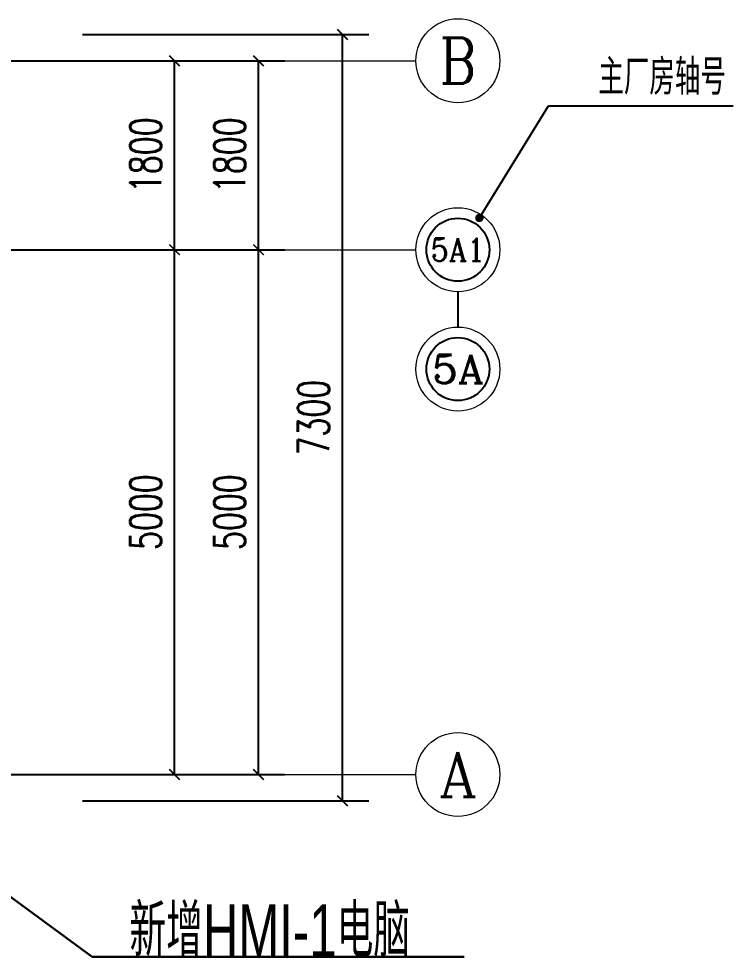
# Model space of a CAD drawing. Header units: millimetres. Extents: x -705761 to 1364679, y -410401 to 446404.
# Drawn here: x -523731 to -516923, y -196407 to -187466 of the extents above; entities that cross this region are included whole.
import ezdxf
from ezdxf.enums import TextEntityAlignment as Align

# ---------------------------------------------------------------- set-up
doc = ezdxf.new("R2010")
doc.units = ezdxf.units.MM
doc.layers.get('DEFPOINTS').update_dxf_attribs({"lineweight": 13})
for name, color, linetype, lineweight in [('AXIS', 3, 'Continuous', 13), ('AXIS_TEXT', 7, 'Continuous', 13), ('PUB_TEXT', 7, 'Continuous', 13), ('图框', 7, 'Continuous', 13)]:
    doc.layers.add(name, color=color, linetype=linetype, lineweight=lineweight)
doc.layers.add('DIM_LEAD', color=3, linetype='Continuous')
doc.styles.add('_TCH_AXIS', font='complex.shx', dxfattribs={"bigfont": 'gbcbig.shx'})
doc.styles.add('_TCH_DIM', font='simplex.shx', dxfattribs={"bigfont": 'gbcbig.shx'})
doc.styles.add('_TCH_DIM_T3', font='simplex.shx', dxfattribs={"width": 0.705882, "bigfont": 'gbcbig.shx'})
doc.styles.add('COMPLEX', font='ROS.shx', dxfattribs={"width": 0.7, "bigfont": 'HzTXT.shx'})
doc.styles.add('首钢设计院H5', font='ROS.shx', dxfattribs={"width": 0.7, "height": 5, "bigfont": 'HzTXT.shx'})
doc.dimstyles.new('_TCH_ARCH&&100', dxfattribs={"dimtxt": 297.5, "dimasz": 100, "dimexe": 250, "dimexo": 300, "dimgap": 100, "dimtad": 1, "dimdec": 0, "dimzin": 0, "dimdsep": 46, "dimtxsty": '_TCH_DIM_T3', "dimblk": 'ARCHTICK', "dimcen": 0.09, "dimclrt": 7, "dimazin": 2, "dimtfac": 1, "dimtdec": 0, "dimtix": 1, "dimtmove": 2, "dimatfit": 3, "dimfxl": 1, "dimtolj": 1, "dimtzin": 0, "dimarcsym": 0})

# ---------------------------------------------------------------- blocks, each defined once
blk = doc.blocks.new('_ARCHTICK')
at = {"color": 0, "linetype": 'ByBlock', "const_width": 0.15}
blk.add_lwpolyline([(-0.5, -0.5), (0.5, 0.5)], dxfattribs=at)
blk = doc.blocks.new('*D537')
at = {"layer": 'AXIS', "color": 0, "lineweight": -2, "transparency": 16777216}
for p, q in [((46779.4, 12775), (48670.6, 12775)), ((48420.6, 7775), (48420.6, 12775)), ((46779.4, 7775), (48670.6, 7775))]:
    blk.add_line(p, q, dxfattribs=at)
at = {"layer": 'DEFPOINTS', "color": 0, "transparency": 16777216}
for p in [(46479.4, 12775), (48420.6, 12775), (46479.4, 7775)]:
    blk.add_point(p, dxfattribs=at)
at = {"layer": 'AXIS', "color": 0, "lineweight": -2, "transparency": 16777216, "xscale": 100, "yscale": 100, "zscale": 100}
for p, rotation in [((48420.6, 12775), 90), ((48420.6, 7775), 270)]:
    blk.add_blockref('_ARCHTICK', p, dxfattribs=dict(at, rotation=rotation))
at = {"layer": 'AXIS', "color": 7, "transparency": 16777216, "insert": (48145.6, 10275), "char_height": 297.5, "attachment_point": 5, "rotation": 90, "style": '_TCH_DIM_T3'}
blk.add_mtext('\\A1;5000', dxfattribs=at)
blk = doc.blocks.new('*D538')
at = {"layer": 'AXIS', "color": 0, "lineweight": -2, "transparency": 16777216}
for p, q in [((46779.4, 14575), (48670.6, 14575)), ((48420.6, 12775), (48420.6, 14575)), ((46779.4, 12775), (48670.6, 12775))]:
    blk.add_line(p, q, dxfattribs=at)
at = {"layer": 'DEFPOINTS', "color": 0, "transparency": 16777216}
for p in [(46479.4, 14575), (48420.6, 14575), (46479.4, 12775)]:
    blk.add_point(p, dxfattribs=at)
at = {"layer": 'AXIS', "color": 0, "lineweight": -2, "transparency": 16777216, "xscale": 100, "yscale": 100, "zscale": 100}
for p, rotation in [((48420.6, 14575), 90), ((48420.6, 12775), 270)]:
    blk.add_blockref('_ARCHTICK', p, dxfattribs=dict(at, rotation=rotation))
at = {"layer": 'AXIS', "color": 7, "transparency": 16777216, "insert": (48145.6, 13675), "char_height": 297.5, "attachment_point": 5, "rotation": 90, "style": '_TCH_DIM_T3'}
blk.add_mtext('\\A1;1800', dxfattribs=at)
blk = doc.blocks.new('*D578')
at = {"layer": 'AXIS', "color": 0, "lineweight": -2, "transparency": 16777216}
for p, q in [((47579.4, 12775), (49470.6, 12775)), ((49220.6, 7775), (49220.6, 12775)), ((47579.4, 7775), (49470.6, 7775))]:
    blk.add_line(p, q, dxfattribs=at)
at = {"layer": 'DEFPOINTS', "color": 0, "transparency": 16777216}
for p in [(47279.4, 12775), (49220.6, 12775), (47279.4, 7775)]:
    blk.add_point(p, dxfattribs=at)
at = {"layer": 'AXIS', "color": 0, "lineweight": -2, "transparency": 16777216, "xscale": 100, "yscale": 100, "zscale": 100}
for p, rotation in [((49220.6, 12775), 90), ((49220.6, 7775), 270)]:
    blk.add_blockref('_ARCHTICK', p, dxfattribs=dict(at, rotation=rotation))
at = {"layer": 'AXIS', "color": 7, "transparency": 16777216, "insert": (48945.6, 10275), "char_height": 297.5, "attachment_point": 5, "rotation": 90, "style": '_TCH_DIM_T3'}
blk.add_mtext('\\A1;5000', dxfattribs=at)
blk = doc.blocks.new('*D579')
at = {"layer": 'AXIS', "color": 0, "lineweight": -2, "transparency": 16777216}
for p, q in [((47579.4, 14575), (49470.6, 14575)), ((49220.6, 12775), (49220.6, 14575)), ((47579.4, 12775), (49470.6, 12775))]:
    blk.add_line(p, q, dxfattribs=at)
at = {"layer": 'DEFPOINTS', "color": 0, "transparency": 16777216}
for p in [(47279.4, 14575), (49220.6, 14575), (47279.4, 12775)]:
    blk.add_point(p, dxfattribs=at)
at = {"layer": 'AXIS', "color": 0, "lineweight": -2, "transparency": 16777216, "xscale": 100, "yscale": 100, "zscale": 100}
for p, rotation in [((49220.6, 14575), 90), ((49220.6, 12775), 270)]:
    blk.add_blockref('_ARCHTICK', p, dxfattribs=dict(at, rotation=rotation))
at = {"layer": 'AXIS', "color": 7, "transparency": 16777216, "insert": (48945.6, 13675), "char_height": 297.5, "attachment_point": 5, "rotation": 90, "style": '_TCH_DIM_T3'}
blk.add_mtext('\\A1;1800', dxfattribs=at)
blk = doc.blocks.new('*D580')
at = {"layer": 'AXIS', "color": 0, "lineweight": -2, "transparency": 16777216}
for p, q in [((47544.3, 14825), (50270.6, 14825)), ((50020.6, 7525), (50020.6, 14825)), ((47544.3, 7525), (50270.6, 7525))]:
    blk.add_line(p, q, dxfattribs=at)
at = {"layer": 'DEFPOINTS', "color": 0, "transparency": 16777216}
for p in [(47244.3, 14825), (50020.6, 14825), (47244.3, 7525)]:
    blk.add_point(p, dxfattribs=at)
at = {"layer": 'AXIS', "color": 0, "lineweight": -2, "transparency": 16777216, "xscale": 100, "yscale": 100, "zscale": 100}
for p, rotation in [((50020.6, 14825), 90), ((50020.6, 7525), 270)]:
    blk.add_blockref('_ARCHTICK', p, dxfattribs=dict(at, rotation=rotation))
at = {"layer": 'AXIS', "color": 7, "transparency": 16777216, "insert": (49745.6, 11175), "char_height": 297.5, "attachment_point": 5, "rotation": 90, "style": '_TCH_DIM_T3'}
blk.add_mtext('\\A1;7300', dxfattribs=at)
blk = doc.blocks.new('_AXISO')
blk.add_circle((0, 0), 0.5)
at = {"layer": 'AXIS_TEXT', "style": 'COMPLEX', "width": 1.470588}
blk.add_attdef('A', text='', height=0.56, dxfattribs=at).set_placement((0.25, -0.28), (0.25, -0.28), align=Align.FIT)
blk = doc.blocks.new('A$C77BD2ED1')
blk.add_line((51120.6, 12375), (51120.6, 12038))
for centre in [(51120.6, 12775), (51120.6, 11638)]:
    blk.add_circle(centre, 300)
at = {"layer": 'AXIS'}
for p, q in [((47279.4, 14575), (50720.6, 14575)), ((47279.4, 12775), (50720.6, 12775)), ((47279.4, 7775), (50720.6, 7775))]:
    blk.add_line(p, q, dxfattribs=at)
for centre in [(51120.6, 12775), (51120.6, 11638)]:
    blk.add_circle(centre, 400, dxfattribs=at)
at = {"layer": 'DIM_LEAD'}
for p, q in [((51325.4, 13077.3), (51984.6, 14145.6)), ((51984.6, 14145.6), (53743.9, 14145.6))]:
    blk.add_line(p, q, dxfattribs=at)
at = {"layer": 'DIM_LEAD', "const_width": 40}
blk.add_lwpolyline([(51314.9, 13060.3, 1), (51335.9, 13094.3, 1)], format="xyb", close=True, dxfattribs=at)
at = {"layer": 'AXIS'}
ref = blk.add_blockref('_AXISO', (51120.6, 14575), dxfattribs=dict(at, xscale=800, yscale=800, zscale=800))
ref.add_attrib('A', 'B', dxfattribs={"layer": 'AXIS_TEXT', "height": 435.3, "style": '_TCH_AXIS'}).set_placement((50944.4, 14357.4), (51296.8, 14357.4), align=Align.FIT)
ref = blk.add_blockref('_AXISO', (51120.6, 7775), dxfattribs=dict(at, xscale=800, yscale=800, zscale=800))
ref.add_attrib('A', 'A', dxfattribs={"layer": 'AXIS_TEXT', "height": 425.2, "style": '_TCH_AXIS'}).set_placement((50938.4, 7562.4), (51302.8, 7562.4), align=Align.FIT)
at = {"layer": 'AXIS_TEXT', "style": '_TCH_AXIS'}
for s, height, p, p2 in [('5A1', 216.85, (50862.4, 12666.6), (51378.8, 12666.6)), ('5A', 270.86, (50875.5, 11502.6), (51365.7, 11502.6))]:
    blk.add_text(s, height=height, dxfattribs=at).set_placement(p, p2, align=Align.FIT)
at = {"layer": 'PUB_TEXT', "style": '_TCH_DIM'}
blk.add_text('主厂房轴号', height=337.59, dxfattribs=at).set_placement((52458.6, 14250.6))
at = {"layer": 'AXIS'}
for p1, p2, distance, picture, middle in [((47244.3, 7525), (47244.3, 14825), -2776.3, '*D580', (49745.6, 11175)), ((46479.4, 12775), (46479.4, 14575), -1941.2, '*D538', (48145.6, 13675)), ((47279.4, 12775), (47279.4, 14575), -1941.2, '*D579', (48945.6, 13675)), ((46479.4, 7775), (46479.4, 12775), -1941.2, '*D537', (48145.6, 10275)), ((47279.4, 7775), (47279.4, 12775), -1941.2, '*D578', (48945.6, 10275))]:
    dim = blk.add_aligned_dim(p1=p1, p2=p2, distance=distance, dimstyle='_TCH_ARCH&&100', dxfattribs=at)
    dim.commit()
    dim.dimension.update_dxf_attribs({"geometry": picture, "text_midpoint": middle})

msp = doc.modelspace()

# ---------------------------------------------------------------- linework, layer by layer
at = {"layer": '图框', "linetype": 'ByBlock', "lineweight": 30}
for p, q in [((-528865.96, -192128.79), (-523030.33, -196404.49)), ((-523030.33, -196404.49), (-519488.07, -196404.49))]:
    msp.add_line(p, q, dxfattribs=at)

# ---------------------------------------------------------------- block references
msp.add_blockref('A$C77BD2ED1', (-570667.37, -202441.33))

# ---------------------------------------------------------------- texts
at = {"layer": '图框', "linetype": 'ByBlock', "lineweight": 30, "style": '首钢设计院H5', "width": 0.7}
msp.add_text('新增HMI-1电脑', height=500, dxfattribs=at).set_placement((-521339.44, -195904.49), align=Align.TOP_CENTER)

doc.saveas('drawing.dxf')
